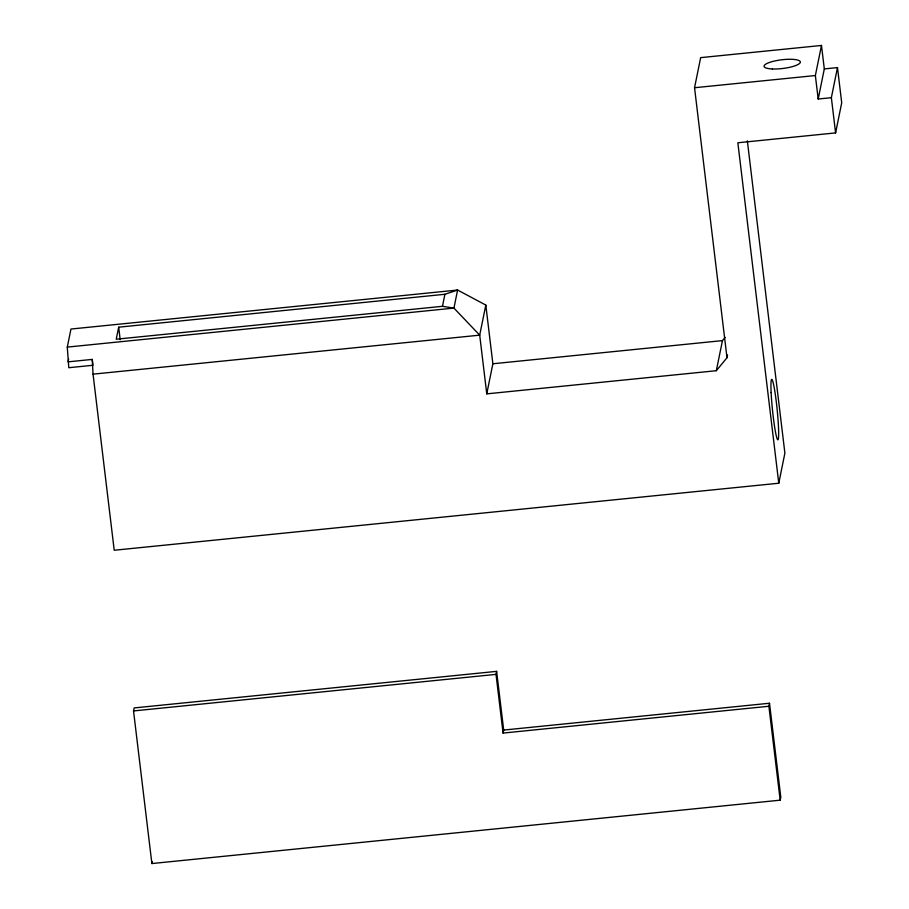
<?xml version="1.0" encoding="UTF-8"?>
<svg xmlns="http://www.w3.org/2000/svg" width="909" height="909" viewBox="0 0 909 909"><rect width="100%" height="100%" fill="white"/><g stroke="black" fill="none" stroke-linecap="round" stroke-linejoin="round"><path stroke-width="1.36" d="M68.629 359.169L68.084 361.85L92.252 359.407L92.957 365.282L68.789 367.713L67.289 347.102L70.959 329.047L457.602 290.039L485.815 305.072L492.871 363.77L486.758 393.858L716.326 370.702L726.995 357.737L727.552 354.999M67.289 347.102L453.932 308.094L457.602 290.039L444.91 294.277L118.681 327.183L116.227 339.216L442.467 306.31L453.932 308.094L479.702 335.16L486.758 393.858M769.503 703.248L780.797 797.17L780.183 800.17L151.883 863.55L133.532 710.94L134.146 707.929L496.621 671.365L503.688 730.063L503.075 733.074L768.889 706.259L769.503 703.248L503.688 730.063M151.883 863.55L152.292 861.539M442.467 306.31L444.91 294.277M485.815 305.072L479.702 335.16L93.048 374.156L114.216 550.252L778.774 483.224L784.887 453.137L747.346 140.815M503.075 733.074L496.019 674.376L496.621 671.365M726.995 357.737L694.544 87.73L700.657 57.642L821.486 45.45L824.315 68.925L818.191 99.013L831.36 97.683L837.484 67.596L824.315 68.925M716.326 370.702L722.45 340.614L725.121 337.375M818.191 99.013L815.362 75.538L821.486 45.45M778.774 483.224L737.847 142.77L835.598 132.907L841.711 102.819L837.484 67.596M694.544 87.73L815.362 75.538M492.871 363.77L722.45 340.614M133.532 710.94L496.019 674.376M831.36 97.683L835.598 132.907M768.889 706.259L780.183 800.17M118.681 327.183L120.193 339.761M92.252 359.407L93.048 374.156M771.127 392.563A30.451 2.352 84.2 0 0 777.638 439.706A30.451 2.352 84.2 0 0 775.559 396.165A30.451 2.352 84.2 0 0 771.127 392.563M772.343 68.97A18.271 4.386 -6.9 0 0 800.329 62.323A18.271 4.386 -6.9 0 0 773.934 61.153A18.271 4.386 -6.9 0 0 772.343 68.97"/></g></svg>
